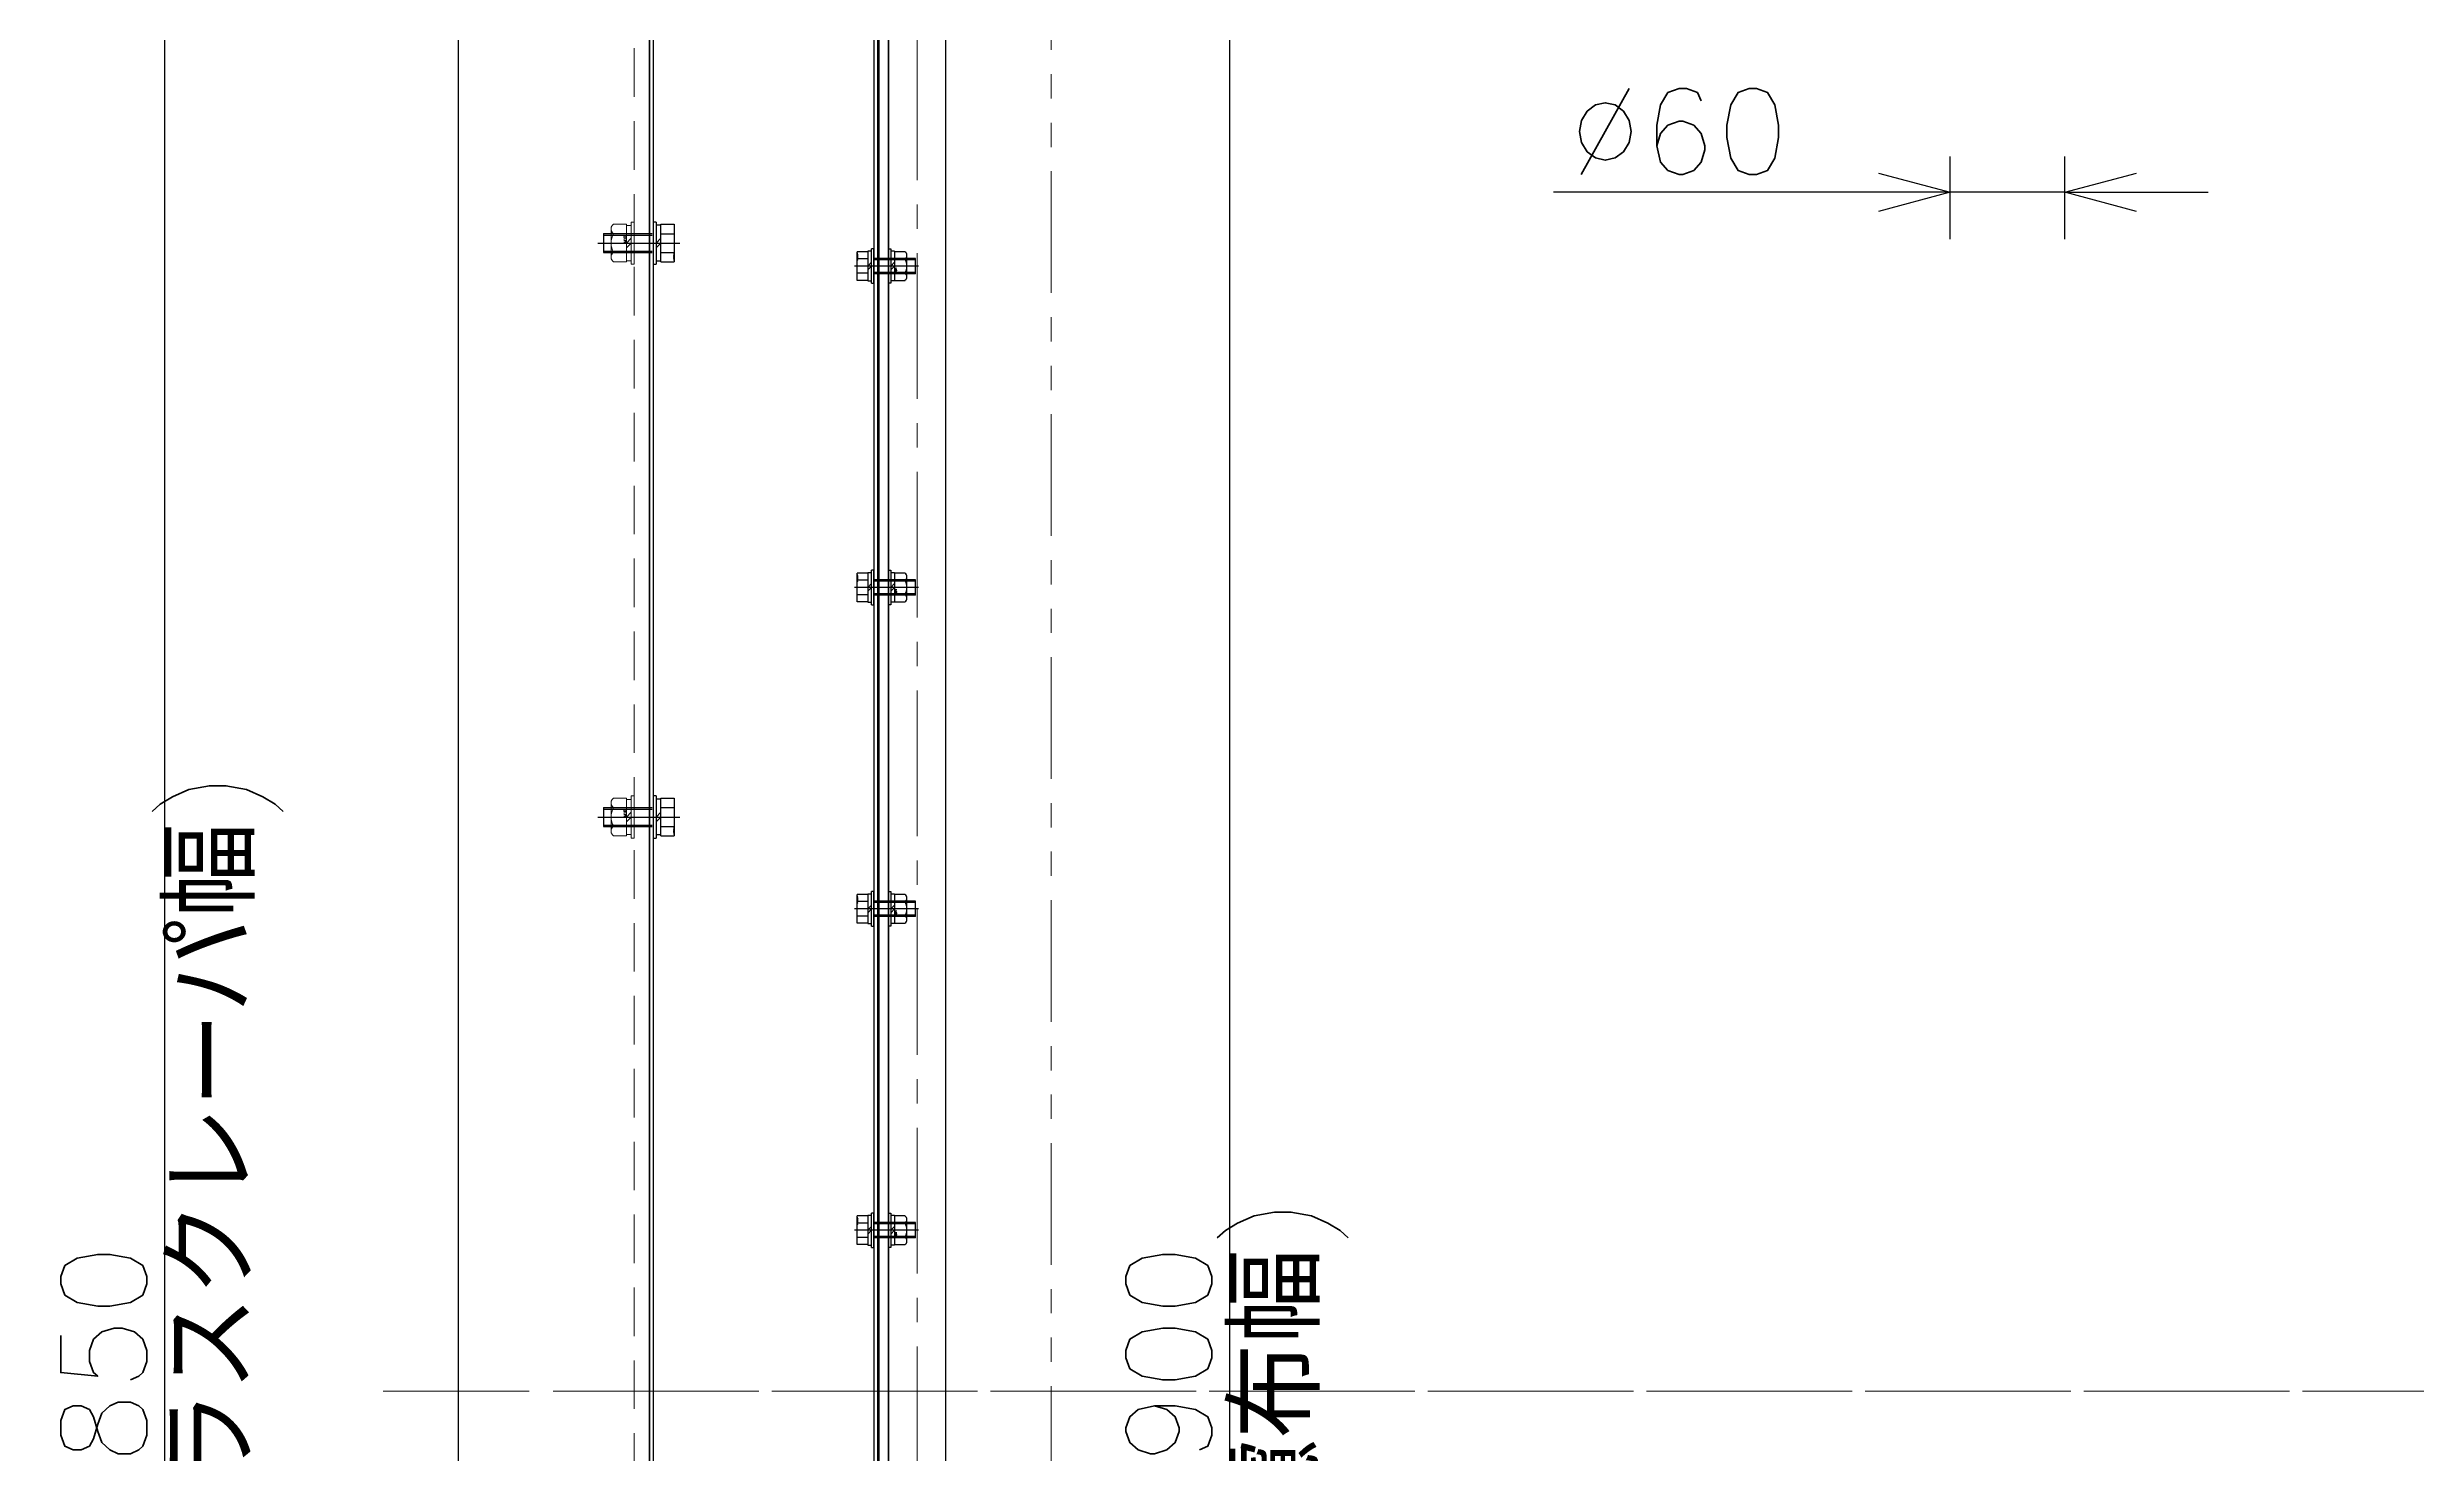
# Model space of a CAD drawing. Header units: millimetres. Extents: x -8731 to 85711, y -14522 to 31379.
# Drawn here: x 9566 to 10805, y 18185 to 18920 of the extents above; entities that cross this region are included whole.
import ezdxf

# ---------------------------------------------------------------- set-up
doc = ezdxf.new("R2010")
doc.units = ezdxf.units.MM
doc.header["$LTSCALE"] = 4
doc.header["$PDMODE"] = 99
doc.header["$PDSIZE"] = 1
for name, pattern in [('CENTER2', [28.575, 19.05, -3.175, 3.175, -3.175]), ('HIDDEN', [9.525, 6.35, -3.175]), ('PHANTOM2', [31.75, 15.875, -3.175, 3.175, -3.175, 3.175, -3.175])]:
    doc.linetypes.add(name, pattern=pattern)
for name, color, linetype, lineweight in [('04_HIDDEN', 2, 'HIDDEN', 13), ('05_CENTER', 4, 'CENTER2', 13), ('06_PHANTOM', 2, 'PHANTOM2', 13), ('08_DIM', 3, 'Continuous', 13)]:
    doc.layers.add(name, color=color, linetype=linetype, lineweight=lineweight)
doc.layers.add('10_DRAFT', color=8, linetype='Continuous', lineweight=0, plot=False)
doc.styles.add('KSS_TXT', font='txt.shx', dxfattribs={"bigfont": 'extfont2.shx'})
doc.styles.add('KSS_TXT_L', font='txt.shx', dxfattribs={"height": 9, "bigfont": 'extfont2.shx'})
doc.dimstyles.new('KSS_DIM', dxfattribs={"dimscale": 3, "dimtxt": 3, "dimasz": 2.5, "dimexe": 1.25, "dimexo": 0.625, "dimtad": 1, "dimdsep": 46, "dimtxsty": 'KSS_TXT', "dimblk": 'OPEN30', "dimcen": 0, "dimazin": 2, "dimtfac": 0.75, "dimtmove": 0, "dimatfit": 3, "dimldrblk": 'OPEN30', "dimfxl": 1, "dimtolj": 1, "dimarcsym": 0})

# ---------------------------------------------------------------- blocks, each defined once
blk = doc.blocks.new('A$C53D772FE_1_1_1')
at = {"color": 0}
for p, q in [((0, 1000), (0, -1000)), ((2, 998), (2, -998))]:
    blk.add_line(p, q, dxfattribs=at)
at = {"layer": '05_CENTER'}
for p, q in [((9.7, 600), (-7.6, 600)), ((9.7, 300), (-7.6, 300)), ((-44.3, 0), (1070.3, 0))]:
    blk.add_line(p, q, dxfattribs=at)
blk = doc.blocks.new('A$C7E374867_2_1')
at = {"color": 0, "linetype": 'CENTER2'}
blk.add_line((0, -29), (0, 14), dxfattribs=at)
at = {"color": 0}
for p, q in [((-11, 1.5), (11, 1.5)), ((-11, 1.5), (-11, 0)), ((-11, 0), (11, 0)), ((-9.8, 11), (9.8, 11)), ((-9.8, 4), (-9.8, 11)), ((9.8, 4), (-9.8, 4)), ((-9.3, 4), (-9.3, 1.5)), ((-4.9, 4), (-4.9, 11)), ((0, 1.5), (-2.5, 4)), ((0, 4), (2.5, 1.5)), ((4.9, 4), (4.9, 11)), ((9.2, 1.5), (9.2, 4)), ((9.8, 4), (9.8, 11)), ((11, 0), (11, 1.5))]:
    blk.add_line(p, q, dxfattribs=at)
at = {"color": 0, "linetype": 'HIDDEN'}
for p, q in [((-5, -26), (-5, 0)), ((-4.2, -26), (-4.2, 0)), ((4.2, -26), (4.2, 0)), ((5, -26), (5, 0)), ((-5, -26), (5, -26))]:
    blk.add_line(p, q, dxfattribs=at)
at = {"layer": '10_DRAFT', "style": 'KSS_TXT_L'}
blk.add_text('BT-M10x30L,SW,PW', height=0.3, dxfattribs=at).set_placement((5.1, 10.7))
blk = doc.blocks.new('M10Nza_1_1_1')
at = {"color": 0}
for p, q in [((-9.8, 4), (-9.8, 10.7)), ((-9.8, 4), (9.8, 4)), ((-9.2, 1.5), (-9.2, 4)), ((-7.3, 12), (7.4, 12)), ((-4.9, 4), (-4.9, 10.7)), ((0, 1.5), (-2.5, 4)), ((0, 4), (2.5, 1.5)), ((4.9, 10.7), (4.9, 4)), ((9.2, 4), (9.2, 1.5)), ((9.8, 10.7), (9.8, 4))]:
    blk.add_line(p, q, dxfattribs=at)
at = {"color": 0, "linetype": 'CENTER2'}
blk.add_line((0, 12), (0, 0), dxfattribs=at)
at = {"color": 0}
blk.add_lwpolyline([(-11, 1.5), (11, 1.5), (11, 0), (-11, 0)], close=True, dxfattribs=at)
for centre, radius, start, end in [((-7.3, 9.1), 2.94, 33.626, 146.374), ((0, 2.2), 9.8, 60, 120), ((7.4, 9.1), 2.94, 33.626, 146.374)]:
    blk.add_arc(centre, radius, start, end, dxfattribs=at)
at = {"layer": '10_DRAFT', "style": 'KSS_TXT'}
blk.add_text('M10', height=1.25, dxfattribs=at).set_placement((0.3, 4.1))
blk = doc.blocks.new('A$C020300C3_1')
blk.add_blockref('A$C53D772FE_1_1_1', (-1250, 0))
at = {"rotation": 270}
for p in [(-1248, 600), (-1248, 300)]:
    blk.add_blockref('A$C7E374867_2_1', p, dxfattribs=at)
at = {"layer": '04_HIDDEN', "rotation": 90}
for p in [(-1258, 600), (-1258, 300)]:
    blk.add_blockref('M10Nza_1_1_1', p, dxfattribs=at)
blk = doc.blocks.new('A$C35A251B1_1_1_1')
at = {"color": 0}
blk.add_lwpolyline([(-945, 0.3), (-945, 0), (945, 0), (945, 0.3)], close=True, dxfattribs=at)
at = {"layer": '10_DRAFT'}
for p, q in [((-588, 0), (-588, 0.3)), ((-420, 0), (-420, 0.3)), ((-252, 0), (-252, 0.3)), ((-84, 0), (-84, 0.3))]:
    blk.add_line(p, q, dxfattribs=at)
blk = doc.blocks.new('A$C39886CB1_1_1_1')
at = {"color": 0}
for points in [[(-945, 0), (945, 0), (945, -5), (-945, -5)], [(-1073, -5), (1073, -5), (1075, -7), (1075, -33), (1073, -35), (-1073, -35), (-1075, -33), (-1075, -7)]]:
    blk.add_lwpolyline(points, close=True, dxfattribs=at)
at = {"layer": '05_CENTER'}
for p, q in [((-588, -9.2), (-588, 3.9)), ((-420, -9.2), (-420, 3.9)), ((-252, -9.2), (-252, 3.9)), ((-84, -9.2), (-84, 3.9)), ((1081.6, -20), (-1081, -20))]:
    blk.add_line(p, q, dxfattribs=at)
at = {"layer": '10_DRAFT'}
blk.add_line((0, -35), (0, 0), dxfattribs=at)
blk = doc.blocks.new('A$C1204623A_1_1_1')
at = {"color": 0}
blk.add_lwpolyline([(945, -2), (945, 0), (-945, 0), (-945, -2)], close=True, dxfattribs=at)
at = {"layer": '05_CENTER'}
for p, q in [((-588, 2.6), (-588, -4.7)), ((-420, 2.6), (-420, -4.7)), ((-252, 2.6), (-252, -4.7)), ((-84, 2.6), (-84, -4.7))]:
    blk.add_line(p, q, dxfattribs=at)
blk = doc.blocks.new('A$C46CB4146_1_1_1')
at = {"color": 0}
for p, q in [((-9, 1.2), (9, 1.2)), ((-9, 1.2), (-9, 0)), ((-7.7, 3.2), (-7.7, 1.2)), ((7.7, 3.2), (-7.7, 3.2)), ((-7.5, 8.7), (7.5, 8.7)), ((-7.5, 3.2), (-7.5, 8.7)), ((-3.8, 3.2), (-3.8, 8.7)), ((0, 1.2), (-2, 3.2)), ((0, 3.2), (2, 1.2)), ((3.8, 3.2), (3.8, 8.7)), ((7.5, 3.2), (7.5, 8.7)), ((7.7, 1.2), (7.7, 3.2)), ((9, 0), (9, 1.2)), ((-9, 0), (9, 0))]:
    blk.add_line(p, q, dxfattribs=at)
at = {"color": 0, "linetype": 'CENTER2'}
blk.add_line((0, -23.3), (0, 10.2), dxfattribs=at)
at = {"color": 0, "linetype": 'HIDDEN'}
for p, q in [((-4, -21.8), (-4, 0)), ((-3.3, -21.8), (-3.3, 0)), ((3.3, -21.8), (3.3, 0)), ((4, -21.8), (4, 0)), ((-4, -21.8), (4, -21.8))]:
    blk.add_line(p, q, dxfattribs=at)
at = {"layer": '10_DRAFT', "style": 'KSS_TXT_L'}
blk.add_text('BT-M8x25L,SW,PW', height=0.3, dxfattribs=at).set_placement((3, 8.4))
blk = doc.blocks.new('M8Nza_1_1_1')
at = {"color": 0}
for p, q in [((-7.7, 3.2), (7.7, 3.2)), ((-7.7, 3.2), (-7.7, 1.2)), ((-7.5, 8.7), (-7.5, 3.2)), ((5.6, 9.7), (-5.6, 9.7)), ((-3.8, 3.2), (-3.8, 8.7)), ((0, 1.2), (-2, 3.2)), ((0, 3.2), (2, 1.2)), ((3.7, 8.7), (3.7, 3.2)), ((7.5, 3.2), (7.5, 8.7)), ((7.7, 3.2), (7.7, 1.2))]:
    blk.add_line(p, q, dxfattribs=at)
at = {"color": 0, "linetype": 'CENTER2'}
blk.add_line((0, 9.7), (0, 0), dxfattribs=at)
at = {"color": 0}
blk.add_lwpolyline([(-9, 1.2), (9, 1.2), (9, 0), (-9, 0)], close=True, dxfattribs=at)
for centre, radius, start, end in [((-5.6, 7.4), 2.25, 33.626, 146.374), ((0, 2.2), 7.5, 60, 120), ((5.6, 7.4), 2.25, 33.626, 146.374)]:
    blk.add_arc(centre, radius, start, end, dxfattribs=at)
at = {"layer": '10_DRAFT', "style": 'KSS_TXT'}
blk.add_text('M8', height=1, dxfattribs=at).set_placement((0.9, 3.3))
blk = doc.blocks.new('A$C41903912_1')
at = {"xscale": -1, "rotation": 180}
for name, p in [('A$C39886CB1_1_1_1', (-1008, -20)), ('A$C35A251B1_1_1_1', (-1008, -20)), ('A$C35A251B1_1_1_1', (-1008, -20.3))]:
    blk.add_blockref(name, p, dxfattribs=at)
at = {"rotation": 180}
for p in [(-1596, -22.6), (-1428, -22.6), (-1260, -22.6), (-1092, -22.6)]:
    blk.add_blockref('A$C46CB4146_1_1_1', p, dxfattribs=at)
for name, p in [('M8Nza_1_1_1', (-1596, -15)), ('M8Nza_1_1_1', (-1428, -15)), ('M8Nza_1_1_1', (-1260, -15)), ('M8Nza_1_1_1', (-1092, -15)), ('A$C1204623A_1_1_1', (-1008, -20.6))]:
    blk.add_blockref(name, p)
blk = doc.blocks.new('_Open30')
at = {"color": 0, "linetype": 'ByBlock', "lineweight": -2}
for p, q in [((-1, 0.268), (0, 0)), ((0, 0), (-1, -0.268)), ((0, 0), (-1, 0))]:
    blk.add_line(p, q, dxfattribs=at)
blk = doc.blocks.new('*D4230')
at = {"layer": '08_DIM', "color": 0, "lineweight": -2, "transparency": 16777216}
for p, q in [((9989.7, 19142.5), (9609.1, 19142.5)), ((9627.9, 17330), (9627.9, 19105)), ((9989.7, 17292.5), (9609.1, 17292.5))]:
    blk.add_line(p, q, dxfattribs=at)
at = {"layer": 'Defpoints', "color": 0, "transparency": 16777216}
for p in [(9627.9, 19142.5), (9999.1, 19142.5), (9999.1, 17292.5)]:
    blk.add_point(p, dxfattribs=at)
at = {"layer": '08_DIM', "color": 0, "lineweight": -2, "transparency": 16777216, "xscale": 37.5, "yscale": 37.5, "zscale": 37.5}
for p, rotation in [((9627.9, 19142.5), 90), ((9627.9, 17292.5), 270)]:
    blk.add_blockref('_Open30', p, dxfattribs=dict(at, rotation=rotation))
at = {"layer": '08_DIM', "color": 0, "transparency": 16777216, "char_height": 45, "attachment_point": 5, "rotation": 90, "style": 'KSS_TXT'}
for s, insert in [('\\A1;(水切りローラスクレーパ幅)', (9659.8, 18217.5)), ('\\A1;1850', (9596, 18217.5))]:
    blk.add_mtext(s, dxfattribs=dict(at, insert=insert))
blk = doc.blocks.new('*D4265')
at = {"layer": '08_DIM', "color": 0, "lineweight": -2, "transparency": 16777216}
for p, q in [((10173, 19167.5), (10203.4, 19167.5)), ((10184.7, 17305), (10184.7, 19130)), ((10173, 17267.5), (10203.4, 17267.5))]:
    blk.add_line(p, q, dxfattribs=at)
at = {"layer": 'Defpoints', "color": 0, "transparency": 16777216}
for p in [(10163.6, 19167.5), (10184.7, 19167.5), (10163.6, 17267.5)]:
    blk.add_point(p, dxfattribs=at)
at = {"layer": '08_DIM', "color": 0, "lineweight": -2, "transparency": 16777216, "xscale": 37.5, "yscale": 37.5, "zscale": 37.5}
for p, rotation in [((10184.7, 19167.5), 90), ((10184.7, 17267.5), 270)]:
    blk.add_blockref('_Open30', p, dxfattribs=dict(at, rotation=rotation))
at = {"layer": '08_DIM', "color": 0, "transparency": 16777216, "char_height": 45, "attachment_point": 5, "rotation": 90, "style": 'KSS_TXT'}
for s, insert in [('\\A1;(濾布幅)', (10216.6, 18217.5)), ('\\A1;1900', (10152.8, 18217.5))]:
    blk.add_mtext(s, dxfattribs=dict(at, insert=insert))
blk = doc.blocks.new('A$C2A2D3C10_1_1_1')
at = {"color": 0}
for points in [[(100, 993), (100, 1000), (0, 1000), (0, -1000), (100, -1000), (100, -993)], [(100, -993), (100, 993)]]:
    blk.add_lwpolyline(points, dxfattribs=at)
at = {"layer": '04_HIDDEN'}
blk.add_line((92, -1000), (92, 1000), dxfattribs=at)
at = {"layer": '05_CENTER'}
for p, q in [((108.9, 600), (82.9, 600)), ((108.9, 300), (82.9, 300)), ((-39.1, 0), (2739.1, 0))]:
    blk.add_line(p, q, dxfattribs=at)
blk = doc.blocks.new('*D4323')
at = {"layer": '08_DIM', "color": 0, "lineweight": -2, "transparency": 16777216}
for p, q in [((10561.2, 18819.6), (10561.2, 18862.7)), ((10621.2, 18819.6), (10621.2, 18862.7)), ((10523.7, 18844), (10353.8, 18844)), ((10621.2, 18844), (10561.2, 18844)), ((10658.7, 18844), (10696.2, 18844))]:
    blk.add_line(p, q, dxfattribs=at)
at = {"layer": 'Defpoints', "color": 0, "transparency": 16777216}
for p in [(10561.2, 18844), (10561.2, 18810.2), (10621.2, 18810.2)]:
    blk.add_point(p, dxfattribs=at)
at = {"layer": '08_DIM', "color": 0, "lineweight": -2, "transparency": 16777216, "xscale": 37.5, "yscale": 37.5, "zscale": 37.5}
blk.add_blockref('_Open30', (10561.2, 18844), dxfattribs=at)
at = {"layer": '08_DIM', "color": 0, "lineweight": -2, "transparency": 16777216, "xscale": 37.5, "yscale": 37.5, "zscale": 37.5, "rotation": 180}
blk.add_blockref('_Open30', (10621.2, 18844), dxfattribs=at)
at = {"layer": '08_DIM', "color": 0, "transparency": 16777216, "insert": (10419.5, 18875.8), "char_height": 45, "attachment_point": 5, "style": 'KSS_TXT'}
blk.add_mtext('\\A1;%%C60', dxfattribs=at)

msp = doc.modelspace()

# ---------------------------------------------------------------- linework, layer by layer
at = {"layer": '06_PHANTOM', "color": 6}
msp.add_lwpolyline([(10091.18607, 19167.47541), (12311.18607, 19167.47541), (12311.18607, 17267.47541), (10091.18607, 17267.47541)], close=True, dxfattribs=at)

# ---------------------------------------------------------------- block references
for name, p in [('A$C2A2D3C10_1_1_1', (9781.18607, 18217.47541)), ('A$C020300C3_1', (11131.18607, 18217.47541))]:
    msp.add_blockref(name, p)
at = {"rotation": 270}
msp.add_blockref('A$C41903912_1', (10021.18607, 17209.47541), dxfattribs=at)

# ---------------------------------------------------------------- dimensions: what is measured, and where the dimension line sits
at = {"layer": '08_DIM'}
dim = msp.add_linear_dim(base=(10184.69469, 19167.47541), p1=(10163.60249, 17267.47541), p2=(10163.60249, 19167.47541), angle=90, dimstyle='KSS_DIM', override={"dimscale": 15, "dimpost": '\\X(濾布幅)'}, dxfattribs=at)
dim.commit()
dim.dimension.update_dxf_attribs({"geometry": '*D4265', "text_midpoint": (10184.69469, 18217.47541)})
dim = msp.add_linear_dim(base=(9627.89483, 19142.47541), p1=(9999.08607, 17292.47541), p2=(9999.08607, 19142.47541), angle=90, dimstyle='KSS_DIM', override={"dimscale": 15, "dimpost": '\\X(水切りローラスクレーパ幅)'}, dxfattribs=at)
dim.commit()
dim.dimension.update_dxf_attribs({"geometry": '*D4230', "text_midpoint": (9627.89483, 18217.47541), "dimtype": 160})
dim = msp.add_linear_dim(base=(10561.18607, 18843.95222), p1=(10621.18607, 18810.21886), p2=(10561.18607, 18810.21886), angle=180, text='%%C<>', dimstyle='KSS_DIM', override={"dimscale": 15}, dxfattribs=at)
dim.commit()
dim.dimension.update_dxf_attribs({"geometry": '*D4323', "text_midpoint": (10419.46732, 18843.95222), "dimtype": 160})

doc.saveas('drawing.dxf')
